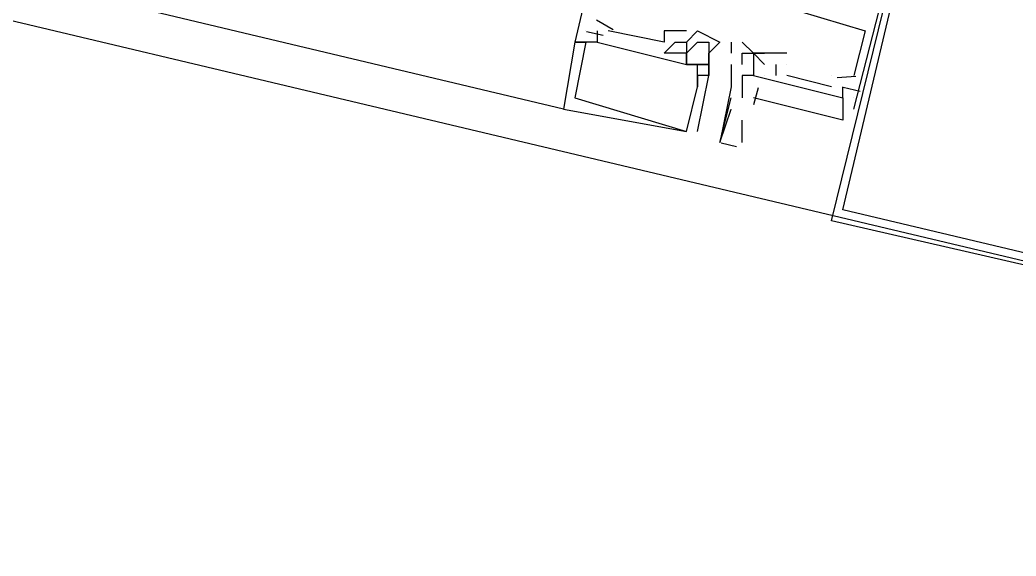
# Model space of a CAD drawing. Header units: feet. Extents: x -84 to 198, y -22 to 181.
# Drawn here: x 111.951 to 113.14, y 27.991 to 28.631 of the extents above; entities that cross this region are included whole.
import ezdxf

# ---------------------------------------------------------------- set-up
doc = ezdxf.new("R2010")
doc.units = ezdxf.units.FT
doc.layers.add('A-LINEA', color=7, linetype='CONTINUOUS')

msp = doc.modelspace()

# ---------------------------------------------------------------- linework, layer by layer
at = {"layer": 'A-LINEA'}
for p, q in [((112.6, 28.5244), (104.92, 30.3511)), ((112.9467, 28.5244), (113.12, 29.2044)), ((112.9467, 28.5244), (113.12, 29.2044)), ((112.9467, 28.5244), (113.12, 29.2044)), ((112.6591, 28.619), (112.6395, 28.6305)), ((112.6591, 28.619), (112.6395, 28.6305)), ((112.6591, 28.619), (112.6395, 28.6305)), ((112.6267, 28.6178), (112.6267, 28.6178)), ((112.6267, 28.6178), (112.6267, 28.6178)), ((112.6267, 28.6178), (112.6267, 28.6178)), ((112.6267, 28.6178), (112.6267, 28.6178)), ((112.6267, 28.6178), (112.6267, 28.6178)), ((112.6267, 28.6178), (112.6267, 28.6178)), ((112.6473, 28.6121), (112.6273, 28.6168)), ((112.6473, 28.6121), (112.6273, 28.6168)), ((112.6473, 28.6121), (112.6273, 28.6168)), ((112.64, 28.6178), (112.64, 28.6178)), ((112.64, 28.6178), (112.64, 28.6178)), ((112.64, 28.6178), (112.64, 28.6178)), ((112.6533, 28.6178), (112.6533, 28.6178)), ((112.6533, 28.6178), (112.6533, 28.6178)), ((112.6533, 28.6178), (112.6533, 28.6178)), ((112.72, 28.6178), (112.72, 28.6178)), ((112.72, 28.6178), (112.72, 28.6178)), ((112.72, 28.6178), (112.72, 28.6178)), ((112.7467, 28.6178), (112.7467, 28.6178)), ((112.7467, 28.6178), (112.7467, 28.6178)), ((112.7467, 28.6178), (112.7467, 28.6178)), ((112.76, 28.6178), (112.76, 28.6178)), ((112.76, 28.6178), (112.7867, 28.6044)), ((112.76, 28.6178), (112.76, 28.6178)), ((112.76, 28.6178), (112.76, 28.6178)), ((112.76, 28.6178), (112.7867, 28.6044)), ((112.76, 28.6178), (112.76, 28.6178)), ((112.76, 28.6178), (112.76, 28.6178)), ((112.76, 28.6178), (112.7867, 28.6044)), ((112.76, 28.6178), (112.76, 28.6178)), ((112.96, 28.6178), (112.96, 28.6178)), ((112.96, 28.6178), (112.96, 28.6178)), ((112.96, 28.6178), (112.96, 28.6178)), ((112.6133, 28.6044), (112.6133, 28.6044)), ((112.6133, 28.6044), (112.6133, 28.6044)), ((112.6133, 28.6044), (112.6133, 28.6044)), ((112.6133, 28.6044), (112.6133, 28.6044)), ((112.6133, 28.6044), (112.6133, 28.6044)), ((112.6133, 28.6044), (112.6133, 28.6044)), ((112.6267, 28.6044), (112.6267, 28.6044)), ((112.6267, 28.6044), (112.6267, 28.6044)), ((112.6267, 28.6044), (112.6267, 28.6044)), ((112.6267, 28.6044), (112.6267, 28.6044)), ((112.6267, 28.6044), (112.6267, 28.6044)), ((112.6267, 28.6044), (112.6267, 28.6044)), ((112.64, 28.6044), (112.64, 28.6044)), ((112.64, 28.6044), (112.64, 28.6044)), ((112.64, 28.6044), (112.64, 28.6044)), ((112.64, 28.6044), (112.64, 28.6044)), ((112.64, 28.6044), (112.64, 28.6044)), ((112.64, 28.6044), (112.64, 28.6044)), ((112.72, 28.6044), (112.72, 28.6044)), ((112.72, 28.6044), (112.72, 28.6044)), ((112.72, 28.6044), (112.72, 28.6044)), ((112.7333, 28.6044), (112.7333, 28.6044)), ((112.7333, 28.6044), (112.7333, 28.6044)), ((112.7333, 28.6044), (112.7333, 28.6044)), ((112.7467, 28.6044), (112.7467, 28.6044)), ((112.7467, 28.6044), (112.7467, 28.6044)), ((112.7467, 28.6044), (112.7467, 28.6044)), ((112.7467, 28.6044), (112.7467, 28.6044)), ((112.7467, 28.6044), (112.7467, 28.6044)), ((112.7467, 28.6044), (112.7467, 28.6044)), ((112.76, 28.6044), (112.76, 28.6044)), ((112.76, 28.6044), (112.76, 28.6044)), ((112.76, 28.6044), (112.76, 28.6044)), ((112.76, 28.6044), (112.76, 28.6044)), ((112.76, 28.6044), (112.76, 28.6044)), ((112.76, 28.6044), (112.76, 28.6044)), ((112.7733, 28.6044), (112.7733, 28.6044)), ((112.7733, 28.6044), (112.7733, 28.6044)), ((112.7733, 28.6044), (112.7733, 28.6044)), ((112.7733, 28.6044), (112.7733, 28.6044)), ((112.7733, 28.6044), (112.7733, 28.6044)), ((112.7733, 28.6044), (112.7733, 28.6044)), ((112.7867, 28.6044), (112.7867, 28.6044)), ((112.7867, 28.6044), (112.7867, 28.6044)), ((112.7867, 28.6044), (112.7867, 28.6044)), ((112.8, 28.6044), (112.8, 28.5911)), ((112.8, 28.6044), (112.8, 28.6044)), ((112.8133, 28.6044), (112.8133, 28.6044)), ((112.72, 28.5911), (112.72, 28.5911)), ((112.72, 28.5911), (112.72, 28.5911)), ((112.72, 28.5911), (112.72, 28.5911)), ((112.7333, 28.5911), (112.7333, 28.5911)), ((112.7333, 28.5911), (112.7333, 28.5911)), ((112.7333, 28.5911), (112.7333, 28.5911)), ((112.7467, 28.5911), (112.7467, 28.5911)), ((112.7467, 28.5911), (112.7467, 28.5911)), ((112.7467, 28.5911), (112.7467, 28.5911)), ((112.7467, 28.5911), (112.7467, 28.5911)), ((112.7467, 28.5911), (112.7467, 28.5911)), ((112.7467, 28.5911), (112.7467, 28.5911)), ((112.7467, 28.5911), (112.7467, 28.5911)), ((112.7467, 28.5911), (112.7467, 28.5911)), ((112.7467, 28.5911), (112.7467, 28.5911)), ((112.7733, 28.5911), (112.7733, 28.5911)), ((112.7733, 28.5911), (112.7733, 28.5911)), ((112.7733, 28.5911), (112.7733, 28.5911)), ((112.8, 28.5911), (112.8, 28.5911)), ((112.8133, 28.5911), (112.8133, 28.5911)), ((112.8267, 28.5911), (112.8267, 28.5911)), ((112.8267, 28.5911), (112.8267, 28.5911)), ((112.8267, 28.5911), (112.8267, 28.5911)), ((112.8267, 28.5911), (112.8267, 28.5911)), ((112.8267, 28.5911), (112.8267, 28.5911)), ((112.8267, 28.5911), (112.84, 28.5778)), ((112.8267, 28.5911), (112.8267, 28.5911)), ((112.8267, 28.5911), (112.84, 28.5778)), ((112.8267, 28.5911), (112.8267, 28.5911)), ((112.8267, 28.5911), (112.84, 28.5778)), ((112.8267, 28.5911), (112.8267, 28.5911)), ((112.84, 28.5911), (112.84, 28.5911)), ((112.84, 28.5911), (112.84, 28.5911)), ((112.84, 28.5911), (112.84, 28.5911)), ((112.84, 28.5911), (112.84, 28.5911)), ((112.84, 28.5911), (112.84, 28.5911)), ((112.84, 28.5911), (112.84, 28.5911)), ((112.84, 28.5911), (112.84, 28.5911)), ((112.84, 28.5911), (112.84, 28.5911)), ((112.8667, 28.5911), (112.8667, 28.5911)), ((112.8667, 28.5911), (112.8667, 28.5911)), ((112.8667, 28.5911), (112.8667, 28.5911)), ((112.7467, 28.5778), (112.7467, 28.5778)), ((112.7467, 28.5778), (112.7467, 28.5778)), ((112.7467, 28.5778), (112.7467, 28.5778)), ((112.7467, 28.5778), (112.7467, 28.5778)), ((112.7467, 28.5778), (112.7467, 28.5778)), ((112.7467, 28.5778), (112.7467, 28.5778)), ((112.7467, 28.5778), (112.7467, 28.5778)), ((112.7467, 28.5778), (112.7467, 28.5778)), ((112.7467, 28.5778), (112.7467, 28.5778)), ((112.76, 28.5778), (112.76, 28.5778)), ((112.76, 28.5778), (112.76, 28.5778)), ((112.76, 28.5778), (112.76, 28.5778)), ((112.76, 28.5778), (112.76, 28.5778)), ((112.76, 28.5778), (112.76, 28.5778)), ((112.76, 28.5778), (112.76, 28.5778)), ((112.7733, 28.5778), (112.7733, 28.5778)), ((112.7733, 28.5778), (112.7733, 28.5778)), ((112.7733, 28.5778), (112.7733, 28.5778)), ((112.7733, 28.5778), (112.7733, 28.5778)), ((112.7733, 28.5778), (112.7733, 28.5778)), ((112.7733, 28.5778), (112.7733, 28.5778)), ((112.8, 28.5778), (112.8, 28.5778)), ((112.8133, 28.5778), (112.8133, 28.5778)), ((112.8267, 28.5778), (112.8267, 28.5778)), ((112.8267, 28.5778), (112.8267, 28.5778)), ((112.84, 28.5778), (112.84, 28.5778)), ((112.84, 28.5778), (112.84, 28.5778)), ((112.84, 28.5778), (112.84, 28.5778)), ((112.8533, 28.5778), (112.8533, 28.5644)), ((112.8533, 28.5778), (112.8533, 28.5778)), ((112.8533, 28.5778), (112.8533, 28.5644)), ((112.8533, 28.5778), (112.8533, 28.5778)), ((112.8533, 28.5778), (112.8533, 28.5644)), ((112.8533, 28.5778), (112.8533, 28.5778)), ((112.8667, 28.5778), (112.8667, 28.5778)), ((112.8667, 28.5778), (112.8667, 28.5778)), ((112.8667, 28.5778), (112.8667, 28.5778)), ((112.8667, 28.5778), (112.8667, 28.5778)), ((112.8667, 28.5778), (112.8667, 28.5778)), ((112.8667, 28.5778), (112.8667, 28.5778)), ((112.76, 28.5644), (112.76, 28.5644)), ((112.76, 28.5644), (112.76, 28.5644)), ((112.76, 28.5644), (112.76, 28.5644)), ((112.76, 28.5644), (112.76, 28.5644)), ((112.76, 28.5644), (112.76, 28.5644)), ((112.76, 28.5644), (112.76, 28.5644)), ((112.7733, 28.5644), (112.7733, 28.5644)), ((112.7733, 28.5644), (112.7733, 28.5644)), ((112.7733, 28.5644), (112.7733, 28.5644)), ((112.7733, 28.5644), (112.7733, 28.5644)), ((112.7733, 28.5644), (112.7733, 28.5644)), ((112.7733, 28.5644), (112.7733, 28.5644)), ((112.8, 28.5644), (112.8, 28.5644)), ((112.8133, 28.5644), (112.8133, 28.5644)), ((112.8133, 28.5644), (112.8133, 28.5644)), ((112.8267, 28.5644), (112.8267, 28.5644)), ((112.8267, 28.5644), (112.8267, 28.5644)), ((112.8267, 28.5644), (112.8267, 28.5644)), ((112.8267, 28.5644), (112.8267, 28.5644)), ((112.8267, 28.5644), (112.8267, 28.5644)), ((112.84, 28.5644), (112.84, 28.5644)), ((112.84, 28.5644), (112.84, 28.5644)), ((112.84, 28.5644), (112.84, 28.5644)), ((112.84, 28.5644), (112.84, 28.5644)), ((112.84, 28.5644), (112.84, 28.5644)), ((112.84, 28.5644), (112.84, 28.5644)), ((112.8533, 28.5644), (112.8533, 28.5644)), ((112.8533, 28.5644), (112.8533, 28.5644)), ((112.8533, 28.5644), (112.8533, 28.5644)), ((112.92, 28.5511), (112.8667, 28.5644)), ((112.8667, 28.5644), (112.8667, 28.5644)), ((112.92, 28.5511), (112.8667, 28.5644)), ((112.8667, 28.5644), (112.8667, 28.5644)), ((112.92, 28.5511), (112.8667, 28.5644)), ((112.8667, 28.5644), (112.8667, 28.5644)), ((112.92, 28.5644), (112.92, 28.5644)), ((112.92, 28.5644), (112.92, 28.5644)), ((112.92, 28.5644), (112.92, 28.5644)), ((112.9491, 28.5632), (112.9265, 28.5616)), ((112.9491, 28.5632), (112.9265, 28.5616)), ((112.9491, 28.5632), (112.9265, 28.5616)), ((112.9467, 28.5644), (112.9467, 28.5644)), ((112.9467, 28.5644), (112.9467, 28.5644)), ((112.9467, 28.5644), (112.9467, 28.5644)), ((112.76, 28.5511), (112.76, 28.5511)), ((112.76, 28.5511), (112.76, 28.5511)), ((112.76, 28.5511), (112.76, 28.5511)), ((112.76, 28.5511), (112.76, 28.5511)), ((112.76, 28.5511), (112.76, 28.5511)), ((112.76, 28.5511), (112.76, 28.5511)), ((112.8, 28.5511), (112.8, 28.5511)), ((112.8323, 28.5496), (112.8267, 28.5297)), ((112.8323, 28.5496), (112.8267, 28.5297)), ((112.8323, 28.5496), (112.8267, 28.5297)), ((112.92, 28.5511), (112.92, 28.5511)), ((112.92, 28.5511), (112.92, 28.5511)), ((112.92, 28.5511), (112.92, 28.5511)), ((112.9333, 28.5511), (112.9333, 28.5511)), ((112.9333, 28.5511), (112.9333, 28.5511)), ((112.9333, 28.5511), (112.9333, 28.5511)), ((112.9333, 28.5511), (112.9333, 28.5511)), ((112.9333, 28.5511), (112.9333, 28.5511)), ((112.9333, 28.5511), (112.9333, 28.5511)), ((112.954, 28.5454), (112.9339, 28.5502)), ((112.954, 28.5454), (112.9339, 28.5502)), ((112.954, 28.5454), (112.9339, 28.5502)), ((112.6133, 28.5378), (112.6133, 28.5378)), ((112.6133, 28.5378), (112.6133, 28.5378)), ((112.6133, 28.5378), (112.6133, 28.5378)), ((112.8, 28.5378), (112.8, 28.5378)), ((112.8133, 28.5378), (112.8133, 28.5378)), ((112.9333, 28.5378), (112.9333, 28.5378)), ((112.9333, 28.5378), (112.9333, 28.5378)), ((112.9333, 28.5378), (112.9333, 28.5378)), ((112.9467, 28.5378), (112.9467, 28.5378)), ((112.9467, 28.5378), (112.9467, 28.5378)), ((112.9467, 28.5378), (112.9467, 28.5378)), ((112.9467, 28.5378), (112.9467, 28.5378)), ((112.9467, 28.5378), (112.9467, 28.5378)), ((112.9467, 28.5378), (112.9467, 28.5378)), ((112.6, 28.5244), (112.6, 28.5244)), ((112.6, 28.5244), (112.6, 28.5244)), ((112.6, 28.5244), (112.6, 28.5244)), ((112.9467, 28.5244), (112.9467, 28.5244)), ((112.9467, 28.5244), (112.9467, 28.5244)), ((112.9467, 28.5244), (112.9467, 28.5244)), ((112.8133, 28.4844), (112.8133, 28.5111)), ((112.7467, 28.4978), (112.7467, 28.4978)), ((112.7467, 28.4978), (112.7467, 28.4978)), ((112.7467, 28.4978), (112.7467, 28.4978)), ((112.7467, 28.4978), (112.7467, 28.4978)), ((112.7467, 28.4978), (112.7467, 28.4978)), ((112.7467, 28.4978), (112.7467, 28.4978)), ((112.76, 28.4978), (112.76, 28.4978)), ((112.76, 28.4978), (112.76, 28.4978)), ((112.76, 28.4978), (112.76, 28.4978)), ((112.7867, 28.4844), (112.7867, 28.4844)), ((112.8066, 28.4795), (112.7882, 28.4838))]:
    msp.add_line(p, q, dxfattribs=at)
for points in [[(116.2133, 38.6711), (113.7333, 28.2044), (104.5733, 30.3778), (104.0133, 27.9911)], [(112.7733, 29.2844), (112.6133, 28.6044), (112.6267, 28.6044)], [(112.7733, 29.2844), (112.6133, 28.6044), (112.6267, 28.6044)], [(112.7733, 29.2844), (112.6133, 28.6044), (112.6267, 28.6044)], [(113.12, 29.2044), (113.92, 29.0178), (113.7333, 28.2044), (112.92, 28.3911), (113.12, 29.2044)], [(113.12, 29.1911), (113.9067, 29.0044), (113.72, 28.2178), (112.9333, 28.4044), (113.12, 29.1911)], [(112.7733, 28.6711), (112.7867, 28.6711), (112.7867, 28.6844), (112.8267, 28.6711), (112.8267, 28.6578), (112.96, 28.6178), (112.9467, 28.5644)], [(112.7733, 28.6711), (112.7867, 28.6711), (112.7867, 28.6844), (112.8267, 28.6711), (112.8267, 28.6578), (112.96, 28.6178), (112.9467, 28.5644)], [(112.7733, 28.6711), (112.7867, 28.6711), (112.7867, 28.6844), (112.8267, 28.6711), (112.8267, 28.6578), (112.96, 28.6178), (112.9467, 28.5644)], [(112.64, 28.6178), (112.64, 28.6044), (112.7467, 28.5778), (112.7467, 28.5911), (112.7333, 28.5911), (112.72, 28.5911), (112.7333, 28.6044), (112.7467, 28.6044), (112.76, 28.6178)], [(112.64, 28.6178), (112.64, 28.6044), (112.7467, 28.5778), (112.7467, 28.5911), (112.7333, 28.5911), (112.72, 28.5911), (112.7333, 28.6044), (112.7467, 28.6044), (112.76, 28.6178)], [(112.64, 28.6178), (112.64, 28.6044), (112.7467, 28.5778), (112.7467, 28.5911), (112.7333, 28.5911), (112.72, 28.5911), (112.7333, 28.6044), (112.7467, 28.6044), (112.76, 28.6178)], [(112.7467, 28.6178), (112.72, 28.6178), (112.72, 28.6044), (112.6533, 28.6178)], [(112.7467, 28.6178), (112.72, 28.6178), (112.72, 28.6044), (112.6533, 28.6178)], [(112.7467, 28.6178), (112.72, 28.6178), (112.72, 28.6044), (112.6533, 28.6178)], [(112.76, 28.6178), (112.7467, 28.6044), (112.7467, 28.6044), (112.7467, 28.6044), (112.7467, 28.6044), (112.7467, 28.5911), (112.7467, 28.5911), (112.7467, 28.5778), (112.76, 28.5778)], [(112.76, 28.6178), (112.7467, 28.6044), (112.7467, 28.6044), (112.7467, 28.6044), (112.7467, 28.6044), (112.7467, 28.5911), (112.7467, 28.5911), (112.7467, 28.5778), (112.76, 28.5778)], [(112.76, 28.6178), (112.7467, 28.6044), (112.7467, 28.6044), (112.7467, 28.6044), (112.7467, 28.6044), (112.7467, 28.5911), (112.7467, 28.5911), (112.7467, 28.5778), (112.76, 28.5778)], [(112.64, 28.6044), (112.6133, 28.6044), (112.6, 28.5244), (112.6, 28.5244), (112.7467, 28.4978)], [(112.64, 28.6044), (112.6133, 28.6044), (112.6, 28.5244), (112.6, 28.5244), (112.7467, 28.4978)], [(112.64, 28.6044), (112.6133, 28.6044), (112.6, 28.5244), (112.6, 28.5244), (112.7467, 28.4978)], [(112.6267, 28.6044), (112.6133, 28.5378), (112.6133, 28.5378), (112.7467, 28.4978), (112.7467, 28.4978), (112.76, 28.5511), (112.76, 28.5511), (112.76, 28.5511), (112.76, 28.5511), (112.76, 28.5778), (112.76, 28.5778)], [(112.6267, 28.6044), (112.6133, 28.5378), (112.6133, 28.5378), (112.7467, 28.4978), (112.7467, 28.4978), (112.76, 28.5511), (112.76, 28.5511), (112.76, 28.5511), (112.76, 28.5511), (112.76, 28.5778), (112.76, 28.5778)], [(112.6267, 28.6044), (112.6133, 28.5378), (112.6133, 28.5378), (112.7467, 28.4978), (112.7467, 28.4978), (112.76, 28.5511), (112.76, 28.5511), (112.76, 28.5511), (112.76, 28.5511), (112.76, 28.5778), (112.76, 28.5778)], [(112.7467, 28.5911), (112.76, 28.6044), (112.7733, 28.6044), (112.7733, 28.5778), (112.7467, 28.5778)], [(112.7467, 28.5911), (112.76, 28.6044), (112.7733, 28.6044), (112.7733, 28.5778), (112.7467, 28.5778)], [(112.7467, 28.5911), (112.76, 28.6044), (112.7733, 28.6044), (112.7733, 28.5778), (112.7467, 28.5778)], [(112.76, 28.5644), (112.76, 28.5778), (112.7733, 28.5778), (112.7733, 28.5644), (112.7733, 28.5911), (112.7867, 28.6044)], [(112.76, 28.5644), (112.76, 28.5778), (112.7733, 28.5778), (112.7733, 28.5644), (112.7733, 28.5911), (112.7867, 28.6044)], [(112.76, 28.5644), (112.76, 28.5778), (112.7733, 28.5778), (112.7733, 28.5644), (112.7733, 28.5911), (112.7867, 28.6044)], [(112.8133, 28.6044), (112.8267, 28.5911), (112.84, 28.5911), (112.84, 28.5911)], [(112.8133, 28.5778), (112.8133, 28.5911), (112.8267, 28.5911), (112.8267, 28.5644), (112.8133, 28.5644), (112.8133, 28.5378)], [(112.8267, 28.5911), (112.84, 28.5911), (112.84, 28.5911), (112.8267, 28.5911)], [(112.8667, 28.5911), (112.84, 28.5911), (112.8267, 28.5911)], [(112.8667, 28.5911), (112.84, 28.5911), (112.8267, 28.5911)], [(112.8667, 28.5911), (112.84, 28.5911), (112.8267, 28.5911)], [(112.8, 28.5778), (112.8, 28.5644), (112.8, 28.5511), (112.7867, 28.4844), (112.7867, 28.4844), (112.8, 28.5378), (112.8, 28.5378), (112.8, 28.5378), (112.8, 28.5378)], [(112.76, 28.4978), (112.7733, 28.5644), (112.76, 28.5644), (112.76, 28.5511)], [(112.76, 28.4978), (112.7733, 28.5644), (112.76, 28.5644), (112.76, 28.5511)], [(112.76, 28.4978), (112.7733, 28.5644), (112.76, 28.5644), (112.76, 28.5511)], [(112.8267, 28.5644), (112.8267, 28.5644), (112.8267, 28.5644), (112.8133, 28.5644), (112.8133, 28.5644)], [(112.8267, 28.5644), (112.9333, 28.5378), (112.9333, 28.5111), (112.8267, 28.5378)], [(112.8267, 28.5644), (112.9333, 28.5378), (112.9333, 28.5511)], [(112.8267, 28.5644), (112.9333, 28.5378), (112.9333, 28.5111), (112.8267, 28.5378)], [(112.8267, 28.5644), (112.9333, 28.5378), (112.9333, 28.5511)], [(112.8267, 28.5644), (112.9333, 28.5378), (112.9333, 28.5111), (112.8267, 28.5378)], [(112.8267, 28.5644), (112.9333, 28.5378), (112.9333, 28.5511)], [(112.7867, 28.4844), (112.8, 28.5244), (112.8, 28.5244)]]:
    msp.add_lwpolyline(points, dxfattribs=at)

doc.saveas('drawing.dxf')
